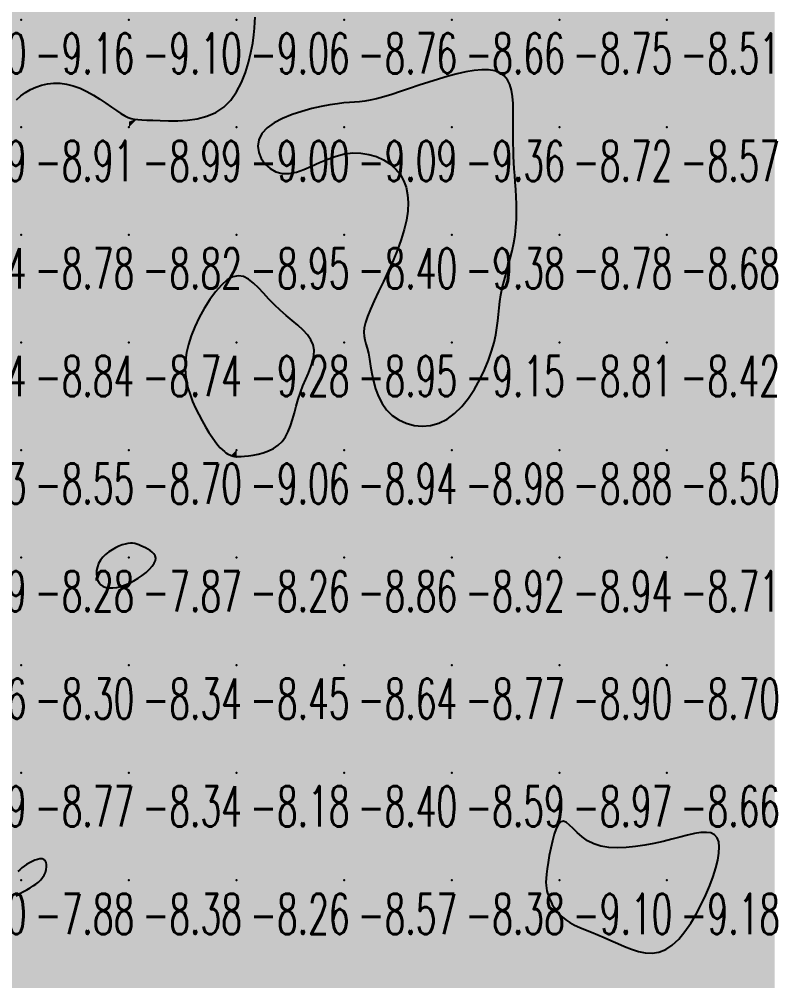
# Model space of a CAD drawing. Header units: millimetres. Extents: x 88261 to 90953, y 390274 to 392322.
# Drawn here: x 90070.1 to 90140.1, y 391077.4 to 391167.3 of the extents above; entities that cross this region are included whole.
import ezdxf
from ezdxf.enums import TextEntityAlignment as Align

# ---------------------------------------------------------------- set-up
doc = ezdxf.new("R2010")
doc.units = ezdxf.units.MM
doc.header["$LTSCALE"] = 25
for name, color, linetype in [('CN_03_00', 7, 'Continuous'), ('COTEAlt', 7, 'Continuous'), ('TN_COLORIAGE', 7, 'Continuous')]:
    doc.layers.add(name, color=color, linetype=linetype)
doc.styles.add('Simplex 1.0', font='Simplex.shx', dxfattribs={"width": 0.99, "height": 2.5})
doc.styles.get("Standard").update_dxf_attribs({"font": 'times.ttf'})

# ---------------------------------------------------------------- blocks, each defined once
blk = doc.blocks.new('COTE')
at = {"color": 0}
blk.add_point((0, 0), dxfattribs=at)
at = {"layer": 'COTEAlt'}
blk.add_attdef('ALT', text='', height=3.75, dxfattribs=at).set_placement((1.25, -1.25), align=Align.TOP_LEFT)

msp = doc.modelspace()

# ---------------------------------------------------------------- linework, layer by layer
at = {"layer": 'CN_03_00', "flags": 128}
for points, elevation in [([(90069.815, 391159.805), (90070.206, 391160.152), (90070.636, 391160.467), (90071.102, 391160.743), (90071.6, 391160.973), (90072.127, 391161.153), (90072.681, 391161.276), (90073.256, 391161.338), (90073.85, 391161.332), (90074.459, 391161.255), (90075.079, 391161.1), (90075.707, 391160.866), (90076.332, 391160.569), (90076.947, 391160.227), (90077.54, 391159.859), (90078.103, 391159.485), (90078.625, 391159.125), (90079.098, 391158.796), (90079.511, 391158.519), (90079.86, 391158.307), (90080.166, 391158.156), (90080.452, 391158.053), (90080.743, 391157.988), (90081.066, 391157.951), (90081.444, 391157.93), (90081.902, 391157.915), (90082.466, 391157.895), (90083.151, 391157.864), (90083.937, 391157.84), (90084.792, 391157.845), (90085.688, 391157.903), (90086.593, 391158.036), (90087.478, 391158.266), (90088.312, 391158.617), (90089.065, 391159.111), (90089.714, 391159.761), (90090.26, 391160.54), (90090.713, 391161.41), (90091.08, 391162.335), (90091.37, 391163.275), (90091.593, 391164.196), (90091.755, 391165.058), (90091.866, 391165.825), (90091.934, 391166.471), (90091.966, 391167.015), (90091.968, 391167.487)], -9), ([(90069.773, 391085.797), (90070.117, 391085.997), (90070.451, 391086.186), (90070.451, 391086.186), (90070.771, 391086.364), (90071.072, 391086.537), (90071.354, 391086.709), (90071.613, 391086.885), (90071.848, 391087.071), (90072.054, 391087.27), (90072.231, 391087.488), (90072.375, 391087.726), (90072.486, 391087.977), (90072.56, 391088.231), (90072.598, 391088.477), (90072.598, 391088.705), (90072.558, 391088.904), (90072.476, 391089.063), (90072.352, 391089.174), (90072.186, 391089.227), (90071.985, 391089.228), (90071.756, 391089.184), (90071.51, 391089.102), (90071.254, 391088.99), (90070.998, 391088.854), (90070.749, 391088.704), (90070.517, 391088.544), (90070.308, 391088.383), (90070.118, 391088.216), (90069.943, 391088.043)], -8)]:
    msp.add_lwpolyline(points, dxfattribs=dict(at, elevation=elevation))
for points, elevation in [([(90101.043, 391154.856), (90101.806, 391154.841), (90102.545, 391154.725), (90103.248, 391154.515), (90103.902, 391154.217), (90104.494, 391153.84), (90105.012, 391153.389), (90105.442, 391152.872), (90105.774, 391152.296), (90106.01, 391151.663), (90106.151, 391150.976), (90106.202, 391150.237), (90106.164, 391149.448), (90106.042, 391148.611), (90105.838, 391147.729), (90105.555, 391146.803), (90105.2, 391145.84), (90104.79, 391144.856), (90104.349, 391143.872), (90103.896, 391142.908), (90103.455, 391141.984), (90103.047, 391141.12), (90102.692, 391140.337), (90102.414, 391139.655), (90102.228, 391139.086), (90102.125, 391138.611), (90102.093, 391138.204), (90102.117, 391137.837), (90102.183, 391137.483), (90102.278, 391137.115), (90102.388, 391136.707), (90102.498, 391136.231), (90102.601, 391135.669), (90102.705, 391135.035), (90102.827, 391134.352), (90102.979, 391133.641), (90103.178, 391132.925), (90103.438, 391132.227), (90103.773, 391131.568), (90104.199, 391130.972), (90104.724, 391130.459), (90105.336, 391130.041), (90106.017, 391129.729), (90106.748, 391129.531), (90107.511, 391129.46), (90108.287, 391129.524), (90109.059, 391129.734), (90109.808, 391130.101), (90110.518, 391130.627), (90111.182, 391131.29), (90111.796, 391132.059), (90112.355, 391132.904), (90112.855, 391133.795), (90113.291, 391134.702), (90113.659, 391135.594), (90113.955, 391136.441), (90114.177, 391137.221), (90114.337, 391137.939), (90114.449, 391138.608), (90114.528, 391139.24), (90114.59, 391139.848), (90114.648, 391140.445), (90114.717, 391141.044), (90114.813, 391141.657), (90114.946, 391142.295), (90115.109, 391142.957), (90115.292, 391143.639), (90115.484, 391144.338), (90115.676, 391145.049), (90115.855, 391145.77), (90116.011, 391146.496), (90116.135, 391147.225), (90116.218, 391147.953), (90116.264, 391148.676), (90116.278, 391149.392), (90116.268, 391150.098), (90116.239, 391150.791), (90116.198, 391151.469), (90116.151, 391152.127), (90116.104, 391152.764), (90116.062, 391153.378), (90116.027, 391153.973), (90115.999, 391154.557), (90115.976, 391155.135), (90115.961, 391155.715), (90115.952, 391156.301), (90115.95, 391156.902), (90115.954, 391157.523), (90115.963, 391158.166), (90115.966, 391158.82), (90115.95, 391159.467), (90115.902, 391160.092), (90115.808, 391160.678), (90115.657, 391161.208), (90115.435, 391161.667), (90115.129, 391162.038), (90114.73, 391162.309), (90114.242, 391162.484), (90113.674, 391162.571), (90113.033, 391162.579), (90112.327, 391162.517), (90111.565, 391162.392), (90110.754, 391162.214), (90109.903, 391161.99), (90109.021, 391161.73), (90108.122, 391161.445), (90107.223, 391161.147), (90106.338, 391160.848), (90105.483, 391160.56), (90104.675, 391160.294), (90103.928, 391160.064), (90103.259, 391159.88), (90102.676, 391159.75), (90102.159, 391159.665), (90101.682, 391159.612), (90101.216, 391159.575), (90100.735, 391159.543), (90100.212, 391159.501), (90099.619, 391159.436), (90098.93, 391159.333), (90098.129, 391159.181), (90097.247, 391158.978), (90096.325, 391158.724), (90095.407, 391158.417), (90094.534, 391158.057), (90093.748, 391157.644), (90093.092, 391157.177), (90092.608, 391156.656), (90092.328, 391156.085), (90092.24, 391155.487), (90092.322, 391154.892), (90092.551, 391154.327), (90092.906, 391153.821), (90093.364, 391153.402), (90093.904, 391153.098), (90094.502, 391152.939), (90095.14, 391152.941), (90095.81, 391153.08), (90096.509, 391153.319), (90097.231, 391153.623), (90097.972, 391153.955), (90098.729, 391154.28), (90099.496, 391154.561), (90100.269, 391154.763), (90101.043, 391154.856)], -9), ([(90091.366, 391126.697), (90091.792, 391126.761), (90092.254, 391126.854), (90092.733, 391126.986), (90093.212, 391127.163), (90093.675, 391127.392), (90094.104, 391127.681), (90094.482, 391128.038), (90094.796, 391128.466), (90095.054, 391128.958), (90095.271, 391129.501), (90095.459, 391130.085), (90095.631, 391130.699), (90095.801, 391131.329), (90095.982, 391131.966), (90096.187, 391132.598), (90096.424, 391133.214), (90096.678, 391133.813), (90096.927, 391134.395), (90097.151, 391134.958), (90097.329, 391135.503), (90097.439, 391136.029), (90097.461, 391136.535), (90097.374, 391137.022), (90097.163, 391137.489), (90096.843, 391137.942), (90096.434, 391138.388), (90095.956, 391138.833), (90095.43, 391139.284), (90094.877, 391139.748), (90094.318, 391140.231), (90093.772, 391140.739), (90093.255, 391141.273), (90092.765, 391141.809), (90092.293, 391142.317), (90091.831, 391142.764), (90091.371, 391143.122), (90090.905, 391143.359), (90090.423, 391143.444), (90089.92, 391143.348), (90089.389, 391143.05), (90088.841, 391142.574), (90088.292, 391141.952), (90087.756, 391141.218), (90087.248, 391140.407), (90086.781, 391139.551), (90086.371, 391138.684), (90086.032, 391137.839), (90085.776, 391137.044), (90085.6, 391136.297), (90085.499, 391135.591), (90085.468, 391134.917), (90085.501, 391134.268), (90085.593, 391133.636), (90085.74, 391133.012), (90085.935, 391132.389), (90086.172, 391131.762), (90086.444, 391131.139), (90086.74, 391130.528), (90087.052, 391129.941), (90087.37, 391129.387), (90087.684, 391128.876), (90087.987, 391128.42), (90088.268, 391128.026), (90088.52, 391127.704), (90088.743, 391127.446), (90088.942, 391127.245), (90089.117, 391127.091), (90089.271, 391126.977), (90089.408, 391126.892), (90089.529, 391126.829), (90089.638, 391126.779), (90089.738, 391126.735), (90089.838, 391126.696), (90089.947, 391126.664), (90090.077, 391126.64), (90090.236, 391126.626), (90090.435, 391126.623), (90090.684, 391126.633), (90090.992, 391126.657), (90091.366, 391126.697)], -9), ([(90080.708, 391115.077), (90081.11, 391115.319), (90081.492, 391115.584), (90081.844, 391115.863), (90082.154, 391116.148), (90082.409, 391116.432), (90082.599, 391116.706), (90082.712, 391116.961), (90082.739, 391117.192), (90082.691, 391117.399), (90082.58, 391117.585), (90082.42, 391117.75), (90082.225, 391117.897), (90082.008, 391118.028), (90081.783, 391118.146), (90081.562, 391118.251), (90081.357, 391118.346), (90081.164, 391118.429), (90080.976, 391118.495), (90080.788, 391118.544), (90080.594, 391118.571), (90080.385, 391118.574), (90080.158, 391118.55), (90079.904, 391118.496), (90079.62, 391118.41), (90079.315, 391118.292), (90078.998, 391118.145), (90078.68, 391117.967), (90078.372, 391117.762), (90078.083, 391117.53), (90077.825, 391117.272), (90077.607, 391116.99), (90077.438, 391116.685), (90077.32, 391116.367), (90077.252, 391116.044), (90077.234, 391115.727), (90077.265, 391115.425), (90077.344, 391115.148), (90077.472, 391114.904), (90077.648, 391114.705), (90077.87, 391114.557), (90078.133, 391114.461), (90078.434, 391114.415), (90078.766, 391114.417), (90079.124, 391114.464), (90079.502, 391114.556), (90079.896, 391114.69), (90080.301, 391114.865), (90080.708, 391115.077)], -8), ([(90121.227, 391083.31), (90121.668, 391083.075), (90122.153, 391082.849), (90122.677, 391082.626), (90123.232, 391082.401), (90123.815, 391082.168), (90124.418, 391081.921), (90125.037, 391081.655), (90125.667, 391081.37), (90126.304, 391081.084), (90126.945, 391080.824), (90127.588, 391080.615), (90128.231, 391080.483), (90128.871, 391080.452), (90129.504, 391080.547), (90130.129, 391080.795), (90130.742, 391081.211), (90131.338, 391081.778), (90131.911, 391082.466), (90132.456, 391083.248), (90132.965, 391084.097), (90133.434, 391084.984), (90133.857, 391085.882), (90134.228, 391086.764), (90134.541, 391087.603), (90134.79, 391088.39), (90134.971, 391089.113), (90135.079, 391089.765), (90135.108, 391090.336), (90135.053, 391090.817), (90134.908, 391091.199), (90134.67, 391091.473), (90134.334, 391091.635), (90133.907, 391091.696), (90133.397, 391091.672), (90132.811, 391091.58), (90132.159, 391091.436), (90131.447, 391091.256), (90130.685, 391091.057), (90129.88, 391090.855), (90129.042, 391090.665), (90128.184, 391090.499), (90127.321, 391090.368), (90126.468, 391090.282), (90125.64, 391090.254), (90124.851, 391090.294), (90124.117, 391090.412), (90123.453, 391090.62), (90122.868, 391090.921), (90122.359, 391091.285), (90121.917, 391091.674), (90121.533, 391092.051), (90121.197, 391092.378), (90120.902, 391092.617), (90120.639, 391092.73), (90120.398, 391092.68), (90120.173, 391092.442), (90119.963, 391092.04), (90119.771, 391091.513), (90119.597, 391090.897), (90119.442, 391090.232), (90119.31, 391089.553), (90119.2, 391088.9), (90119.114, 391088.309), (90119.054, 391087.809), (90119.018, 391087.395), (90119.005, 391087.049), (90119.013, 391086.757), (90119.042, 391086.502), (90119.09, 391086.27), (90119.155, 391086.045), (90119.235, 391085.811), (90119.331, 391085.556), (90119.447, 391085.283), (90119.587, 391084.996), (90119.757, 391084.702), (90119.962, 391084.405), (90120.206, 391084.112), (90120.496, 391083.829), (90120.835, 391083.56), (90121.227, 391083.31)], -9)]:
    msp.add_lwpolyline(points, close=True, dxfattribs=dict(at, elevation=elevation))
at = {"layer": 'TN_COLORIAGE', "color": 181}
for points in [[(90070.249, 391177.239, -9), (90060.326, 391167.316, -9), (90070.249, 391167.239, -9), (90060.405, 391167.239, -9)], [(90070.249, 391177.239, -9.247), (90070.249, 391167.239, -9.247), (90080.249, 391177.239, -9.247)], [(90070.249, 391167.239, -9.247), (90080.249, 391167.239, -9.247), (90080.249, 391177.239, -9.247)], [(90080.249, 391177.239, -9.059), (90080.249, 391167.239, -9.059), (90090.249, 391177.239, -9.059)], [(90080.249, 391167.239, -9.059), (90090.249, 391167.239, -9.059), (90090.249, 391177.239, -9.059)], [(90090.249, 391167.239, -9), (90091.663, 391168.653, -9), (90090.249, 391177.239, -9), (90091.594, 391177.239, -9)], [(90091.663, 391168.653, -9.063), (90092.321, 391167.239, -9.063), (90090.249, 391167.239, -9.063)], [(90060.249, 391157.239, -9), (90060.249, 391167.152, -9), (90070.249, 391167.239, -9), (90060.405, 391167.239, -9)], [(90060.249, 391157.239, -9), (90067.826, 391157.239, -9), (90070.249, 391167.239, -9), (90070.249, 391160.895, -9)], [(90070.249, 391167.239, -9), (90070.249, 391160.895, -9), (90080.249, 391167.239, -9), (90074.995, 391161.985, -9)], [(90074.995, 391161.985, -9.101), (90080.249, 391157.766, -9.101), (90080.249, 391167.239, -9.101)], [(90080.249, 391167.239, -9), (90080.249, 391157.766, -9), (90090.249, 391167.239, -9), (90081.075, 391158.065, -9)], [(90081.075, 391158.065, -9.063), (90090.249, 391157.341, -9.063), (90090.249, 391167.239, -9.063)], [(90092.321, 391167.239, -9.063), (90090.249, 391157.341, -9.063), (90090.249, 391167.239, -9.063)], [(90110.249, 391162.383, -9.359), (90116.161, 391163.152, -9.359), (90110.249, 391157.239, -9.359)], [(90115.882, 391157.239, -9.359), (90116.161, 391163.152, -9.359), (90110.249, 391157.239, -9.359)], [(90110.249, 391157.239, -9), (90110.249, 391162.383, -9), (90100.249, 391157.239, -9), (90102.264, 391159.255, -9)], [(90100.249, 391159.876, -9.086), (90090.323, 391157.239, -9.086), (90100.249, 391157.239, -9.086)], [(90102.264, 391159.255, -9.086), (90100.249, 391159.876, -9.086), (90100.249, 391157.239, -9.086)], [(90094.11, 391151.1, -9.086), (90090.323, 391157.239, -9.086), (90100.249, 391157.239, -9.086)], [(90100.249, 391155.994, -9.086), (90094.11, 391151.1, -9.086), (90100.249, 391157.239, -9.086)], [(90110.249, 391157.239, -9), (90106.51, 391153.5, -9), (90100.249, 391157.239, -9), (90100.249, 391155.994, -9)], [(90110.249, 391147.239, -9), (90106.362, 391147.239, -9), (90110.249, 391157.239, -9), (90106.51, 391153.5, -9)], [(90110.249, 391147.239, -9), (90116.036, 391153.026, -9), (90110.249, 391157.239, -9), (90115.882, 391157.239, -9)], [(90116.036, 391153.026, -9.383), (90116.6, 391147.239, -9.383), (90110.249, 391147.239, -9.383)], [(90106.362, 391147.239, -9.383), (90101.372, 391138.363, -9.383), (90110.249, 391147.239, -9.383)], [(90110.249, 391147.239, -9), (90101.372, 391138.363, -9), (90110.249, 391137.239, -9), (90102.635, 391137.239, -9)], [(90110.249, 391147.239, -9), (90116.6, 391147.239, -9), (90110.249, 391137.239, -9), (90114.376, 391141.366, -9)], [(90085.118, 391137.239, -9.277), (90090.249, 391145.614, -9.277), (90090.249, 391137.239, -9.277)], [(90093.404, 391140.395, -9.277), (90090.249, 391145.614, -9.277), (90090.249, 391137.239, -9.277)], [(90114.376, 391141.366, -9.154), (90114.777, 391137.239, -9.154), (90110.249, 391137.239, -9.154)], [(90093.404, 391140.395, -9.277), (90098.763, 391137.239, -9.277), (90090.249, 391137.239, -9.277)], [(90085.474, 391132.464, -9.277), (90085.118, 391137.239, -9.277), (90090.249, 391137.239, -9.277)], [(90090.249, 391137.239, -9), (90085.474, 391132.464, -9), (90090.249, 391127.239, -9), (90088.597, 391127.239, -9)], [(90090.249, 391137.239, -9), (90098.763, 391137.239, -9), (90090.249, 391127.239, -9), (90095.786, 391132.777, -9)], [(90103.077, 391130.068, -9.154), (90102.635, 391137.239, -9.154), (90110.249, 391137.239, -9.154)], [(90103.077, 391130.068, -9.154), (90110.249, 391128.325, -9.154), (90110.249, 391137.239, -9.154)], [(90114.777, 391137.239, -9.154), (90110.249, 391128.325, -9.154), (90110.249, 391137.239, -9.154)], [(90095.214, 391127.239, -9.06), (90095.786, 391132.777, -9.06), (90090.249, 391127.239, -9.06)], [(90089.745, 391126.736, -9.06), (90088.597, 391127.239, -9.06), (90090.249, 391127.239, -9.06)], [(90089.745, 391126.736, -9.06), (90090.249, 391126.492, -9.06), (90090.249, 391127.239, -9.06)], [(90090.249, 391126.492, -9.06), (90095.214, 391127.239, -9.06), (90090.249, 391127.239, -9.06)], [(90118.838, 391087.239, -9.102), (90120.249, 391094.824, -9.102), (90120.249, 391087.239, -9.102)], [(90122.555, 391089.545, -9.102), (90120.249, 391094.824, -9.102), (90120.249, 391087.239, -9.102)], [(90130.249, 391090.716, -9.181), (90135.731, 391092.721, -9.181), (90130.249, 391087.239, -9.181)], [(90134.847, 391087.239, -9.181), (90135.731, 391092.721, -9.181), (90130.249, 391087.239, -9.181)], [(90130.249, 391087.239, -9), (90130.249, 391090.716, -9), (90120.249, 391087.239, -9), (90122.555, 391089.545, -9)], [(90119.081, 391086.072, -9.102), (90118.838, 391087.239, -9.102), (90120.249, 391087.239, -9.102)], [(90119.081, 391086.072, -9.102), (90120.249, 391083.342, -9.102), (90120.249, 391087.239, -9.102)], [(90130.249, 391087.239, -9), (90124.931, 391081.922, -9), (90120.249, 391087.239, -9), (90120.249, 391083.342, -9)], [(90124.931, 391081.922, -9.181), (90130.249, 391078.902, -9.181), (90130.249, 391087.239, -9.181)], [(90134.847, 391087.239, -9.181), (90130.249, 391078.902, -9.181), (90130.249, 391087.239, -9.181)]]:
    msp.add_solid(points, dxfattribs=at)
at = {"layer": 'TN_COLORIAGE', "color": 171}
for points in [[(90092.321, 391167.239, -8.62), (90091.663, 391168.653, -8.62), (90100.249, 391167.239, -8.62), (90100.249, 391177.239, -8.62)], [(90100.249, 391177.239, -8.69), (90100.249, 391167.239, -8.69), (90110.249, 391177.239, -8.69)], [(90100.249, 391167.239, -8.69), (90110.249, 391167.239, -8.69), (90110.249, 391177.239, -8.69)], [(90110.249, 391177.239, -8.946), (90110.249, 391167.239, -8.946), (90120.249, 391177.239, -8.946)], [(90110.249, 391167.239, -8.946), (90120.249, 391167.239, -8.946), (90120.249, 391177.239, -8.946)], [(90120.249, 391177.239, -8.647), (90120.249, 391167.239, -8.647), (90130.249, 391177.239, -8.647)], [(90120.249, 391167.239, -8.647), (90130.249, 391167.239, -8.647), (90130.249, 391177.239, -8.647)], [(90130.249, 391177.239, -8.399), (90130.249, 391167.239, -8.399), (90140.249, 391177.239, -8.399)], [(90130.249, 391167.239, -8.399), (90140.249, 391167.239, -8.399), (90140.249, 391177.239, -8.399)], [(90090.249, 391157.341, -8.761), (90092.321, 391167.239, -8.761), (90090.249, 391157.239, -8.761), (90100.249, 391167.239, -8.761)], [(90090.323, 391157.239, -8.761), (90100.249, 391159.876, -8.761), (90090.249, 391157.239, -8.761), (90100.249, 391167.239, -8.761)], [(90100.249, 391159.876, -8.661), (90102.264, 391159.255, -8.661), (90100.249, 391167.239, -8.661), (90110.249, 391167.239, -8.661)], [(90102.264, 391159.255, -8.661), (90110.249, 391162.383, -8.661), (90110.249, 391167.239, -8.661)], [(90116.161, 391163.152, -8.661), (90110.249, 391162.383, -8.661), (90120.249, 391167.239, -8.661), (90110.249, 391167.239, -8.661)], [(90116.161, 391163.152, -8.721), (90115.882, 391157.239, -8.721), (90120.249, 391167.239, -8.721), (90120.249, 391157.239, -8.721)], [(90120.249, 391167.239, -8.511), (90120.249, 391157.239, -8.511), (90130.249, 391167.239, -8.511)], [(90120.249, 391157.239, -8.511), (90130.249, 391157.239, -8.511), (90130.249, 391167.239, -8.511)], [(90130.249, 391167.239, -8.705), (90130.249, 391157.239, -8.705), (90140.249, 391167.239, -8.705)], [(90130.249, 391157.239, -8.705), (90140.249, 391157.239, -8.705), (90140.249, 391167.239, -8.705)], [(90074.995, 391161.985, -8.908), (90070.249, 391160.895, -8.908), (90070.249, 391157.239, -8.908)], [(90080.249, 391157.766, -8.908), (90074.995, 391161.985, -8.908), (90080.249, 391157.239, -8.908), (90070.249, 391157.239, -8.908)], [(90070.249, 391160.895, -8.908), (90067.826, 391157.239, -8.908), (90070.249, 391157.239, -8.908)], [(90068.523, 391155.514, -8.782), (90066.932, 391147.239, -8.782), (90070.249, 391157.239, -8.782), (90070.249, 391147.239, -8.782)], [(90067.826, 391157.239, -8.908), (90068.523, 391155.514, -8.908), (90070.249, 391157.239, -8.908)], [(90070.249, 391157.239, -8.994), (90070.249, 391147.239, -8.994), (90080.249, 391157.239, -8.994)], [(90070.249, 391147.239, -8.994), (90080.249, 391147.239, -8.994), (90080.249, 391157.239, -8.994)], [(90081.075, 391158.065, -8.994), (90080.249, 391157.766, -8.994), (90080.249, 391157.239, -8.994)], [(90090.249, 391157.341, -8.994), (90081.075, 391158.065, -8.994), (90090.249, 391157.239, -8.994), (90080.249, 391157.239, -8.994)], [(90080.249, 391157.239, -8.999), (90080.249, 391147.239, -8.999), (90090.249, 391157.239, -8.999)], [(90080.249, 391147.239, -8.999), (90090.249, 391147.239, -8.999), (90090.249, 391157.239, -8.999)], [(90090.323, 391157.239, -8.946), (90094.11, 391151.1, -8.946), (90090.249, 391157.239, -8.946), (90090.249, 391147.239, -8.946)], [(90115.882, 391157.239, -8.721), (90116.036, 391153.026, -8.721), (90120.249, 391157.239, -8.721)], [(90116.6, 391147.239, -8.721), (90116.036, 391153.026, -8.721), (90120.249, 391147.239, -8.721), (90120.249, 391157.239, -8.721)], [(90120.249, 391157.239, -8.575), (90120.249, 391147.239, -8.575), (90130.249, 391157.239, -8.575)], [(90120.249, 391147.239, -8.575), (90130.249, 391147.239, -8.575), (90130.249, 391157.239, -8.575)], [(90130.249, 391157.239, -8.774), (90130.249, 391147.239, -8.774), (90140.249, 391157.239, -8.774)], [(90130.249, 391147.239, -8.774), (90140.249, 391147.239, -8.774), (90140.249, 391157.239, -8.774)], [(90094.11, 391151.1, -8.398), (90100.249, 391155.994, -8.398), (90090.249, 391147.239, -8.398), (90100.249, 391147.239, -8.398)], [(90100.249, 391155.994, -8.398), (90106.51, 391153.5, -8.398), (90100.249, 391147.239, -8.398)], [(90106.51, 391153.5, -8.398), (90106.362, 391147.239, -8.398), (90100.249, 391147.239, -8.398)], [(90066.932, 391147.239, -8.782), (90067.378, 391144.368, -8.782), (90070.249, 391147.239, -8.782)], [(90067.955, 391137.239, -8.782), (90067.378, 391144.368, -8.782), (90070.249, 391137.239, -8.782), (90070.249, 391147.239, -8.782)], [(90070.249, 391147.239, -8.817), (90070.249, 391137.239, -8.817), (90080.249, 391147.239, -8.817)], [(90070.249, 391137.239, -8.817), (90080.249, 391137.239, -8.817), (90080.249, 391147.239, -8.817)], [(90080.249, 391147.239, -8.946), (90080.249, 391137.239, -8.946), (90090.249, 391147.239, -8.946)], [(90090.249, 391145.614, -8.737), (90085.118, 391137.239, -8.737), (90090.249, 391147.239, -8.737), (90080.249, 391137.239, -8.737)], [(90090.249, 391145.614, -8.398), (90093.404, 391140.395, -8.398), (90090.249, 391147.239, -8.398), (90100.249, 391147.239, -8.398)], [(90098.763, 391137.239, -8.398), (90093.404, 391140.395, -8.398), (90100.249, 391137.239, -8.398), (90100.249, 391147.239, -8.398)], [(90101.372, 391138.363, -8.398), (90106.362, 391147.239, -8.398), (90100.249, 391137.239, -8.398), (90100.249, 391147.239, -8.398)], [(90114.376, 391141.366, -8.78), (90116.6, 391147.239, -8.78), (90120.249, 391147.239, -8.78)], [(90114.777, 391137.239, -8.78), (90114.376, 391141.366, -8.78), (90120.249, 391137.239, -8.78), (90120.249, 391147.239, -8.78)], [(90120.249, 391147.239, -8.683), (90120.249, 391137.239, -8.683), (90130.249, 391147.239, -8.683)], [(90120.249, 391137.239, -8.683), (90130.249, 391137.239, -8.683), (90130.249, 391147.239, -8.683)], [(90130.249, 391147.239, -8.732), (90130.249, 391137.239, -8.732), (90140.249, 391147.239, -8.732)], [(90130.249, 391137.239, -8.732), (90140.249, 391137.239, -8.732), (90140.249, 391147.239, -8.732)], [(90102.635, 391137.239, -8.952), (90101.372, 391138.363, -8.952), (90100.249, 391137.239, -8.952)], [(90064.788, 391131.779, -8.553), (90062.554, 391127.239, -8.553), (90070.249, 391137.239, -8.553), (90070.249, 391127.239, -8.553)], [(90064.788, 391131.779, -8.839), (90067.955, 391137.239, -8.839), (90070.249, 391137.239, -8.839)], [(90070.249, 391137.239, -8.737), (90070.249, 391127.239, -8.737), (90080.249, 391137.239, -8.737)], [(90070.249, 391127.239, -8.737), (90080.249, 391127.239, -8.737), (90080.249, 391137.239, -8.737)], [(90085.118, 391137.239, -8.696), (90085.474, 391132.464, -8.696), (90080.249, 391137.239, -8.696), (90080.249, 391127.239, -8.696)], [(90095.786, 391132.777, -8.939), (90095.214, 391127.239, -8.939), (90100.249, 391137.239, -8.939), (90100.249, 391127.239, -8.939)], [(90095.786, 391132.777, -8.952), (90098.763, 391137.239, -8.952), (90100.249, 391137.239, -8.952)], [(90102.635, 391137.239, -8.939), (90103.077, 391130.068, -8.939), (90100.249, 391137.239, -8.939), (90100.249, 391127.239, -8.939)], [(90110.249, 391128.325, -8.813), (90114.777, 391137.239, -8.813), (90110.249, 391127.239, -8.813), (90120.249, 391137.239, -8.813)], [(90110.249, 391127.239, -8.813), (90120.249, 391127.239, -8.813), (90120.249, 391137.239, -8.813)], [(90120.249, 391137.239, -8.422), (90120.249, 391127.239, -8.422), (90130.249, 391137.239, -8.422)], [(90120.249, 391127.239, -8.422), (90130.249, 391127.239, -8.422), (90130.249, 391137.239, -8.422)], [(90130.249, 391137.239, -8.501), (90130.249, 391127.239, -8.501), (90140.249, 391137.239, -8.501)], [(90130.249, 391127.239, -8.501), (90140.249, 391127.239, -8.501), (90140.249, 391137.239, -8.501)], [(90088.597, 391127.239, -8.696), (90085.474, 391132.464, -8.696), (90080.249, 391127.239, -8.696)], [(90110.249, 391128.325, -8.939), (90103.077, 391130.068, -8.939), (90110.249, 391127.239, -8.939), (90100.249, 391127.239, -8.939)], [(90060.249, 391121.648, -8.553), (90062.554, 391127.239, -8.553), (90060.249, 391117.239, -8.553), (90070.249, 391127.239, -8.553)], [(90060.249, 391117.239, -8.553), (90070.249, 391117.239, -8.553), (90070.249, 391127.239, -8.553)], [(90070.249, 391127.239, -8.696), (90070.249, 391117.239, -8.696), (90080.249, 391127.239, -8.696)], [(90080.249, 391127.239, -8), (90080.249, 391118.845, -8), (90070.249, 391117.239, -8), (90077.062, 391117.239, -8)], [(90088.597, 391127.239, -8), (90089.745, 391126.736, -8), (90080.249, 391127.239, -8), (90081.365, 391118.356, -8)], [(90081.365, 391118.356, -8.696), (90080.249, 391118.845, -8.696), (90080.249, 391127.239, -8.696)], [(90090.249, 391126.492, -8), (90089.745, 391126.736, -8), (90090.249, 391117.239, -8), (90081.365, 391118.356, -8)], [(90095.214, 391127.239, -8.257), (90090.249, 391126.492, -8.257), (90100.249, 391127.239, -8.257), (90090.249, 391117.239, -8.257)], [(90090.249, 391117.239, -8.939), (90100.249, 391117.239, -8.939), (90100.249, 391127.239, -8.939)], [(90100.249, 391127.239, -8.981), (90100.249, 391117.239, -8.981), (90110.249, 391127.239, -8.981)], [(90100.249, 391117.239, -8.981), (90110.249, 391117.239, -8.981), (90110.249, 391127.239, -8.981)], [(90110.249, 391127.239, -8.883), (90110.249, 391117.239, -8.883), (90120.249, 391127.239, -8.883)], [(90110.249, 391117.239, -8.883), (90120.249, 391117.239, -8.883), (90120.249, 391127.239, -8.883)], [(90120.249, 391127.239, -8.504), (90120.249, 391117.239, -8.504), (90130.249, 391127.239, -8.504)], [(90120.249, 391117.239, -8.504), (90130.249, 391117.239, -8.504), (90130.249, 391127.239, -8.504)], [(90130.249, 391127.239, -8.545), (90130.249, 391117.239, -8.545), (90140.249, 391127.239, -8.545)], [(90130.249, 391117.239, -8.545), (90140.249, 391117.239, -8.545), (90140.249, 391127.239, -8.545)], [(90081.365, 391118.356, -8.257), (90083.664, 391117.239, -8.257), (90090.249, 391117.239, -8.257)], [(90060.249, 391117.239, -8.285), (90060.249, 391107.239, -8.285), (90070.249, 391117.239, -8.285)], [(90060.249, 391107.239, -8.285), (90070.249, 391107.239, -8.285), (90070.249, 391117.239, -8.285)], [(90070.249, 391107.239, -8), (90077.144, 391114.134, -8), (90070.249, 391117.239, -8), (90077.062, 391117.239, -8)], [(90080.249, 391107.239, -8), (90080.249, 391114.454, -8), (90090.249, 391117.239, -8), (90083.664, 391117.239, -8)], [(90080.249, 391107.239, -8.257), (90090.249, 391107.239, -8.257), (90090.249, 391117.239, -8.257)], [(90090.249, 391117.239, -8.859), (90090.249, 391107.239, -8.859), (90100.249, 391117.239, -8.859)], [(90090.249, 391107.239, -8.859), (90100.249, 391107.239, -8.859), (90100.249, 391117.239, -8.859)], [(90100.249, 391117.239, -8.915), (90100.249, 391107.239, -8.915), (90110.249, 391117.239, -8.915)], [(90100.249, 391107.239, -8.915), (90110.249, 391107.239, -8.915), (90110.249, 391117.239, -8.915)], [(90110.249, 391117.239, -8.94), (90110.249, 391107.239, -8.94), (90120.249, 391117.239, -8.94)], [(90110.249, 391107.239, -8.94), (90120.249, 391107.239, -8.94), (90120.249, 391117.239, -8.94)], [(90120.249, 391117.239, -8.712), (90120.249, 391107.239, -8.712), (90130.249, 391117.239, -8.712)], [(90120.249, 391107.239, -8.712), (90130.249, 391107.239, -8.712), (90130.249, 391117.239, -8.712)], [(90130.249, 391117.239, -8.798), (90130.249, 391107.239, -8.798), (90140.249, 391117.239, -8.798)], [(90130.249, 391107.239, -8.798), (90140.249, 391107.239, -8.798), (90140.249, 391117.239, -8.798)], [(90080.249, 391107.239, -8), (90080.249, 391114.454, -8), (90070.249, 391107.239, -8), (90077.144, 391114.134, -8)], [(90060.249, 391107.239, -8.296), (90060.249, 391097.239, -8.296), (90070.249, 391107.239, -8.296)], [(90060.249, 391097.239, -8.296), (90070.249, 391097.239, -8.296), (90070.249, 391107.239, -8.296)], [(90070.249, 391107.239, -8.345), (90070.249, 391097.239, -8.345), (90080.249, 391107.239, -8.345)], [(90070.249, 391097.239, -8.345), (90080.249, 391097.239, -8.345), (90080.249, 391107.239, -8.345)], [(90080.249, 391107.239, -8.449), (90080.249, 391097.239, -8.449), (90090.249, 391107.239, -8.449)], [(90080.249, 391097.239, -8.449), (90090.249, 391097.239, -8.449), (90090.249, 391107.239, -8.449)], [(90090.249, 391107.239, -8.638), (90090.249, 391097.239, -8.638), (90100.249, 391107.239, -8.638)], [(90090.249, 391097.239, -8.638), (90100.249, 391097.239, -8.638), (90100.249, 391107.239, -8.638)], [(90100.249, 391107.239, -8.766), (90100.249, 391097.239, -8.766), (90110.249, 391107.239, -8.766)], [(90100.249, 391097.239, -8.766), (90110.249, 391097.239, -8.766), (90110.249, 391107.239, -8.766)], [(90110.249, 391107.239, -8.902), (90110.249, 391097.239, -8.902), (90120.249, 391107.239, -8.902)], [(90110.249, 391097.239, -8.902), (90120.249, 391097.239, -8.902), (90120.249, 391107.239, -8.902)], [(90120.249, 391107.239, -8.696), (90120.249, 391097.239, -8.696), (90130.249, 391107.239, -8.696)], [(90120.249, 391097.239, -8.696), (90130.249, 391097.239, -8.696), (90130.249, 391107.239, -8.696)], [(90130.249, 391107.239, -8.803), (90130.249, 391097.239, -8.803), (90140.249, 391107.239, -8.803)], [(90130.249, 391097.239, -8.803), (90140.249, 391097.239, -8.803), (90140.249, 391107.239, -8.803)], [(90063.208, 391090.199, -8.493), (90060.249, 391088.829, -8.493), (90070.249, 391097.239, -8.493), (90060.249, 391097.239, -8.493)], [(90063.208, 391090.199, -8), (90061.039, 391087.239, -8), (90070.249, 391097.239, -8), (90069.286, 391087.239, -8)], [(90069.286, 391087.239, -8.772), (90070.249, 391088.554, -8.772), (90070.249, 391097.239, -8.772)], [(90070.249, 391097.239, -8), (90070.249, 391088.554, -8), (90080.249, 391097.239, -8), (90072.822, 391089.812, -8)], [(90080.249, 391087.239, -8), (90072.579, 391087.239, -8), (90080.249, 391097.239, -8), (90072.822, 391089.812, -8)], [(90080.249, 391097.239, -8.179), (90080.249, 391087.239, -8.179), (90090.249, 391097.239, -8.179)], [(90080.249, 391087.239, -8.179), (90090.249, 391087.239, -8.179), (90090.249, 391097.239, -8.179)], [(90090.249, 391097.239, -8.4), (90090.249, 391087.239, -8.4), (90100.249, 391097.239, -8.4)], [(90090.249, 391087.239, -8.4), (90100.249, 391087.239, -8.4), (90100.249, 391097.239, -8.4)], [(90100.249, 391097.239, -8.587), (90100.249, 391087.239, -8.587), (90110.249, 391097.239, -8.587)], [(90100.249, 391087.239, -8.587), (90110.249, 391087.239, -8.587), (90110.249, 391097.239, -8.587)], [(90110.249, 391097.239, -8.968), (90110.249, 391087.239, -8.968), (90120.249, 391097.239, -8.968)], [(90120.249, 391094.824, -8.381), (90118.838, 391087.239, -8.381), (90120.249, 391097.239, -8.381), (90110.249, 391087.239, -8.381)], [(90120.249, 391094.824, -8.661), (90122.555, 391089.545, -8.661), (90120.249, 391097.239, -8.661), (90130.249, 391097.239, -8.661)], [(90122.555, 391089.545, -8.661), (90130.249, 391090.716, -8.661), (90130.249, 391097.239, -8.661)], [(90135.731, 391092.721, -8.661), (90130.249, 391090.716, -8.661), (90140.249, 391097.239, -8.661), (90130.249, 391097.239, -8.661)], [(90135.731, 391092.721, -8.788), (90134.847, 391087.239, -8.788), (90140.249, 391097.239, -8.788), (90140.249, 391087.239, -8.788)], [(90070.249, 391077.239, -8), (90070.249, 391086.156, -8), (90080.249, 391087.239, -8), (90072.579, 391087.239, -8)], [(90070.249, 391077.239, -8.384), (90080.249, 391077.239, -8.384), (90080.249, 391087.239, -8.384)], [(90080.249, 391087.239, -8.258), (90080.249, 391077.239, -8.258), (90090.249, 391087.239, -8.258)], [(90080.249, 391077.239, -8.258), (90090.249, 391077.239, -8.258), (90090.249, 391087.239, -8.258)], [(90090.249, 391087.239, -8.567), (90090.249, 391077.239, -8.567), (90100.249, 391087.239, -8.567)], [(90090.249, 391077.239, -8.567), (90100.249, 391077.239, -8.567), (90100.249, 391087.239, -8.567)], [(90100.249, 391087.239, -8.381), (90100.249, 391077.239, -8.381), (90110.249, 391087.239, -8.381)], [(90100.249, 391077.239, -8.381), (90110.249, 391077.239, -8.381), (90110.249, 391087.239, -8.381)], [(90118.838, 391087.239, -8.231), (90119.081, 391086.072, -8.231), (90110.249, 391087.239, -8.231), (90110.249, 391077.239, -8.231)], [(90130.249, 391078.902, -8.788), (90134.847, 391087.239, -8.788), (90130.249, 391077.239, -8.788), (90140.249, 391087.239, -8.788)], [(90130.249, 391077.239, -8.788), (90140.249, 391077.239, -8.788), (90140.249, 391087.239, -8.788)], [(90070.249, 391077.239, -8), (90070.249, 391086.156, -8), (90060.249, 391077.239, -8), (90067.131, 391084.121, -8)], [(90120.249, 391083.342, -8.231), (90119.081, 391086.072, -8.231), (90120.249, 391077.239, -8.231), (90110.249, 391077.239, -8.231)], [(90120.249, 391083.342, -8.841), (90124.931, 391081.922, -8.841), (90120.249, 391077.239, -8.841)], [(90130.249, 391078.902, -8.841), (90124.931, 391081.922, -8.841), (90130.249, 391077.239, -8.841), (90120.249, 391077.239, -8.841)]]:
    msp.add_solid(points, dxfattribs=at)
at = {"layer": 'TN_COLORIAGE', "color": 161}
for points in [[(90077.062, 391117.239, -7.867), (90080.249, 391118.845, -7.867), (90080.249, 391117.239, -7.867)], [(90080.249, 391118.845, -7.867), (90081.365, 391118.356, -7.867), (90080.249, 391117.239, -7.867)], [(90083.664, 391117.239, -7.867), (90081.365, 391118.356, -7.867), (90080.249, 391117.239, -7.867)], [(90077.062, 391117.239, -7.867), (90077.144, 391114.134, -7.867), (90080.249, 391117.239, -7.867)], [(90077.144, 391114.134, -7.867), (90080.249, 391114.454, -7.867), (90080.249, 391117.239, -7.867)], [(90083.664, 391117.239, -7.867), (90080.249, 391114.454, -7.867), (90080.249, 391117.239, -7.867)], [(90072.822, 391089.812, -7.883), (90070.249, 391088.554, -7.883), (90070.249, 391087.239, -7.883)], [(90072.822, 391089.812, -7.883), (90072.579, 391087.239, -7.883), (90070.249, 391087.239, -7.883)], [(90070.249, 391088.554, -7.883), (90069.286, 391087.239, -7.883), (90070.249, 391087.239, -7.883)], [(90067.131, 391084.121, -7.883), (90069.286, 391087.239, -7.883), (90070.249, 391087.239, -7.883)], [(90067.131, 391084.121, -7.883), (90070.249, 391086.156, -7.883), (90070.249, 391087.239, -7.883)], [(90072.579, 391087.239, -7.883), (90070.249, 391086.156, -7.883), (90070.249, 391087.239, -7.883)]]:
    msp.add_solid(points, dxfattribs=at)

# ---------------------------------------------------------------- block references
at = {"layer": 'COTEAlt'}
ref = msp.add_blockref('COTE', (90060.249, 391167.239), dxfattribs=at)
ref.add_attrib('ALT', '-9.00', dxfattribs={"height": 3.75, "style": 'Simplex 1.0', "width": 0.6}).set_placement((90061.499, 391165.989), align=Align.TOP_LEFT)
ref = msp.add_blockref('COTE', (90070.249, 391167.239), dxfattribs=at)
ref.add_attrib('ALT', '-9.16', dxfattribs={"height": 3.75, "style": 'Simplex 1.0', "width": 0.6}).set_placement((90071.499, 391165.989), align=Align.TOP_LEFT)
ref = msp.add_blockref('COTE', (90080.249, 391167.239), dxfattribs=at)
ref.add_attrib('ALT', '-9.10', dxfattribs={"height": 3.75, "style": 'Simplex 1.0', "width": 0.6}).set_placement((90081.499, 391165.989), align=Align.TOP_LEFT)
ref = msp.add_blockref('COTE', (90090.249, 391167.239), dxfattribs=at)
ref.add_attrib('ALT', '-9.06', dxfattribs={"height": 3.75, "style": 'Simplex 1.0', "width": 0.6}).set_placement((90091.499, 391165.989), align=Align.TOP_LEFT)
ref = msp.add_blockref('COTE', (90100.249, 391167.239), dxfattribs=at)
ref.add_attrib('ALT', '-8.76', dxfattribs={"height": 3.75, "style": 'Simplex 1.0', "width": 0.6}).set_placement((90101.499, 391165.989), align=Align.TOP_LEFT)
ref = msp.add_blockref('COTE', (90110.249, 391167.239), dxfattribs=at)
ref.add_attrib('ALT', '-8.66', dxfattribs={"height": 3.75, "style": 'Simplex 1.0', "width": 0.6}).set_placement((90111.499, 391165.989), align=Align.TOP_LEFT)
ref = msp.add_blockref('COTE', (90120.249, 391167.239), dxfattribs=at)
ref.add_attrib('ALT', '-8.75', dxfattribs={"height": 3.75, "style": 'Simplex 1.0', "width": 0.6}).set_placement((90121.499, 391165.989), align=Align.TOP_LEFT)
ref = msp.add_blockref('COTE', (90130.249, 391167.239), dxfattribs=at)
ref.add_attrib('ALT', '-8.51', dxfattribs={"height": 3.75, "style": 'Simplex 1.0', "width": 0.6}).set_placement((90131.499, 391165.989), align=Align.TOP_LEFT)
ref = msp.add_blockref('COTE', (90060.249, 391157.239), dxfattribs=at)
ref.add_attrib('ALT', '-9.29', dxfattribs={"height": 3.75, "style": 'Simplex 1.0', "width": 0.6}).set_placement((90061.499, 391155.989), align=Align.TOP_LEFT)
ref = msp.add_blockref('COTE', (90070.249, 391157.239), dxfattribs=at)
ref.add_attrib('ALT', '-8.91', dxfattribs={"height": 3.75, "style": 'Simplex 1.0', "width": 0.6}).set_placement((90071.499, 391155.989), align=Align.TOP_LEFT)
ref = msp.add_blockref('COTE', (90080.249, 391157.239), dxfattribs=at)
ref.add_attrib('ALT', '-8.99', dxfattribs={"height": 3.75, "style": 'Simplex 1.0', "width": 0.6}).set_placement((90081.499, 391155.989), align=Align.TOP_LEFT)
ref = msp.add_blockref('COTE', (90090.249, 391157.239), dxfattribs=at)
ref.add_attrib('ALT', '-9.00', dxfattribs={"height": 3.75, "style": 'Simplex 1.0', "width": 0.6}).set_placement((90091.499, 391155.989), align=Align.TOP_LEFT)
ref = msp.add_blockref('COTE', (90100.249, 391157.239), dxfattribs=at)
ref.add_attrib('ALT', '-9.09', dxfattribs={"height": 3.75, "style": 'Simplex 1.0', "width": 0.6}).set_placement((90101.499, 391155.989), align=Align.TOP_LEFT)
ref = msp.add_blockref('COTE', (90110.249, 391157.239), dxfattribs=at)
ref.add_attrib('ALT', '-9.36', dxfattribs={"height": 3.75, "style": 'Simplex 1.0', "width": 0.6}).set_placement((90111.499, 391155.989), align=Align.TOP_LEFT)
ref = msp.add_blockref('COTE', (90120.249, 391157.239), dxfattribs=at)
ref.add_attrib('ALT', '-8.72', dxfattribs={"height": 3.75, "style": 'Simplex 1.0', "width": 0.6}).set_placement((90121.499, 391155.989), align=Align.TOP_LEFT)
ref = msp.add_blockref('COTE', (90130.249, 391157.239), dxfattribs=at)
ref.add_attrib('ALT', '-8.57', dxfattribs={"height": 3.75, "style": 'Simplex 1.0', "width": 0.6}).set_placement((90131.499, 391155.989), align=Align.TOP_LEFT)
ref = msp.add_blockref('COTE', (90060.249, 391147.239), dxfattribs=at)
ref.add_attrib('ALT', '-9.44', dxfattribs={"height": 3.75, "style": 'Simplex 1.0', "width": 0.6}).set_placement((90061.499, 391145.989), align=Align.TOP_LEFT)
ref = msp.add_blockref('COTE', (90070.249, 391147.239), dxfattribs=at)
ref.add_attrib('ALT', '-8.78', dxfattribs={"height": 3.75, "style": 'Simplex 1.0', "width": 0.6}).set_placement((90071.499, 391145.989), align=Align.TOP_LEFT)
ref = msp.add_blockref('COTE', (90080.249, 391147.239), dxfattribs=at)
ref.add_attrib('ALT', '-8.82', dxfattribs={"height": 3.75, "style": 'Simplex 1.0', "width": 0.6}).set_placement((90081.499, 391145.989), align=Align.TOP_LEFT)
ref = msp.add_blockref('COTE', (90090.249, 391147.239), dxfattribs=at)
ref.add_attrib('ALT', '-8.95', dxfattribs={"height": 3.75, "style": 'Simplex 1.0', "width": 0.6}).set_placement((90091.499, 391145.989), align=Align.TOP_LEFT)
ref = msp.add_blockref('COTE', (90100.249, 391147.239), dxfattribs=at)
ref.add_attrib('ALT', '-8.40', dxfattribs={"height": 3.75, "style": 'Simplex 1.0', "width": 0.6}).set_placement((90101.499, 391145.989), align=Align.TOP_LEFT)
ref = msp.add_blockref('COTE', (90110.249, 391147.239), dxfattribs=at)
ref.add_attrib('ALT', '-9.38', dxfattribs={"height": 3.75, "style": 'Simplex 1.0', "width": 0.6}).set_placement((90111.499, 391145.989), align=Align.TOP_LEFT)
ref = msp.add_blockref('COTE', (90120.249, 391147.239), dxfattribs=at)
ref.add_attrib('ALT', '-8.78', dxfattribs={"height": 3.75, "style": 'Simplex 1.0', "width": 0.6}).set_placement((90121.499, 391145.989), align=Align.TOP_LEFT)
ref = msp.add_blockref('COTE', (90130.249, 391147.239), dxfattribs=at)
ref.add_attrib('ALT', '-8.68', dxfattribs={"height": 3.75, "style": 'Simplex 1.0', "width": 0.6}).set_placement((90131.499, 391145.989), align=Align.TOP_LEFT)
ref = msp.add_blockref('COTE', (90060.249, 391137.239), dxfattribs=at)
ref.add_attrib('ALT', '-9.54', dxfattribs={"height": 3.75, "style": 'Simplex 1.0', "width": 0.6}).set_placement((90061.499, 391135.989), align=Align.TOP_LEFT)
ref = msp.add_blockref('COTE', (90070.249, 391137.239), dxfattribs=at)
ref.add_attrib('ALT', '-8.84', dxfattribs={"height": 3.75, "style": 'Simplex 1.0', "width": 0.6}).set_placement((90071.499, 391135.989), align=Align.TOP_LEFT)
ref = msp.add_blockref('COTE', (90080.249, 391137.239), dxfattribs=at)
ref.add_attrib('ALT', '-8.74', dxfattribs={"height": 3.75, "style": 'Simplex 1.0', "width": 0.6}).set_placement((90081.499, 391135.989), align=Align.TOP_LEFT)
ref = msp.add_blockref('COTE', (90090.249, 391137.239), dxfattribs=at)
ref.add_attrib('ALT', '-9.28', dxfattribs={"height": 3.75, "style": 'Simplex 1.0', "width": 0.6}).set_placement((90091.499, 391135.989), align=Align.TOP_LEFT)
ref = msp.add_blockref('COTE', (90100.249, 391137.239), dxfattribs=at)
ref.add_attrib('ALT', '-8.95', dxfattribs={"height": 3.75, "style": 'Simplex 1.0', "width": 0.6}).set_placement((90101.499, 391135.989), align=Align.TOP_LEFT)
ref = msp.add_blockref('COTE', (90110.249, 391137.239), dxfattribs=at)
ref.add_attrib('ALT', '-9.15', dxfattribs={"height": 3.75, "style": 'Simplex 1.0', "width": 0.6}).set_placement((90111.499, 391135.989), align=Align.TOP_LEFT)
ref = msp.add_blockref('COTE', (90120.249, 391137.239), dxfattribs=at)
ref.add_attrib('ALT', '-8.81', dxfattribs={"height": 3.75, "style": 'Simplex 1.0', "width": 0.6}).set_placement((90121.499, 391135.989), align=Align.TOP_LEFT)
ref = msp.add_blockref('COTE', (90130.249, 391137.239), dxfattribs=at)
ref.add_attrib('ALT', '-8.42', dxfattribs={"height": 3.75, "style": 'Simplex 1.0', "width": 0.6}).set_placement((90131.499, 391135.989), align=Align.TOP_LEFT)
ref = msp.add_blockref('COTE', (90060.249, 391127.239), dxfattribs=at)
ref.add_attrib('ALT', '-9.13', dxfattribs={"height": 3.75, "style": 'Simplex 1.0', "width": 0.6}).set_placement((90061.499, 391125.989), align=Align.TOP_LEFT)
ref = msp.add_blockref('COTE', (90070.249, 391127.239), dxfattribs=at)
ref.add_attrib('ALT', '-8.55', dxfattribs={"height": 3.75, "style": 'Simplex 1.0', "width": 0.6}).set_placement((90071.499, 391125.989), align=Align.TOP_LEFT)
ref = msp.add_blockref('COTE', (90080.249, 391127.239), dxfattribs=at)
ref.add_attrib('ALT', '-8.70', dxfattribs={"height": 3.75, "style": 'Simplex 1.0', "width": 0.6}).set_placement((90081.499, 391125.989), align=Align.TOP_LEFT)
ref = msp.add_blockref('COTE', (90090.249, 391127.239), dxfattribs=at)
ref.add_attrib('ALT', '-9.06', dxfattribs={"height": 3.75, "style": 'Simplex 1.0', "width": 0.6}).set_placement((90091.499, 391125.989), align=Align.TOP_LEFT)
ref = msp.add_blockref('COTE', (90100.249, 391127.239), dxfattribs=at)
ref.add_attrib('ALT', '-8.94', dxfattribs={"height": 3.75, "style": 'Simplex 1.0', "width": 0.6}).set_placement((90101.499, 391125.989), align=Align.TOP_LEFT)
ref = msp.add_blockref('COTE', (90110.249, 391127.239), dxfattribs=at)
ref.add_attrib('ALT', '-8.98', dxfattribs={"height": 3.75, "style": 'Simplex 1.0', "width": 0.6}).set_placement((90111.499, 391125.989), align=Align.TOP_LEFT)
ref = msp.add_blockref('COTE', (90120.249, 391127.239), dxfattribs=at)
ref.add_attrib('ALT', '-8.88', dxfattribs={"height": 3.75, "style": 'Simplex 1.0', "width": 0.6}).set_placement((90121.499, 391125.989), align=Align.TOP_LEFT)
ref = msp.add_blockref('COTE', (90130.249, 391127.239), dxfattribs=at)
ref.add_attrib('ALT', '-8.50', dxfattribs={"height": 3.75, "style": 'Simplex 1.0', "width": 0.6}).set_placement((90131.499, 391125.989), align=Align.TOP_LEFT)
ref = msp.add_blockref('COTE', (90060.249, 391117.239), dxfattribs=at)
ref.add_attrib('ALT', '-8.89', dxfattribs={"height": 3.75, "style": 'Simplex 1.0', "width": 0.6}).set_placement((90061.499, 391115.989), align=Align.TOP_LEFT)
ref = msp.add_blockref('COTE', (90070.249, 391117.239), dxfattribs=at)
ref.add_attrib('ALT', '-8.28', dxfattribs={"height": 3.75, "style": 'Simplex 1.0', "width": 0.6}).set_placement((90071.499, 391115.989), align=Align.TOP_LEFT)
ref = msp.add_blockref('COTE', (90080.249, 391117.239), dxfattribs=at)
ref.add_attrib('ALT', '-7.87', dxfattribs={"height": 3.75, "style": 'Simplex 1.0', "width": 0.6}).set_placement((90081.499, 391115.989), align=Align.TOP_LEFT)
ref = msp.add_blockref('COTE', (90090.249, 391117.239), dxfattribs=at)
ref.add_attrib('ALT', '-8.26', dxfattribs={"height": 3.75, "style": 'Simplex 1.0', "width": 0.6}).set_placement((90091.499, 391115.989), align=Align.TOP_LEFT)
ref = msp.add_blockref('COTE', (90100.249, 391117.239), dxfattribs=at)
ref.add_attrib('ALT', '-8.86', dxfattribs={"height": 3.75, "style": 'Simplex 1.0', "width": 0.6}).set_placement((90101.499, 391115.989), align=Align.TOP_LEFT)
ref = msp.add_blockref('COTE', (90110.249, 391117.239), dxfattribs=at)
ref.add_attrib('ALT', '-8.92', dxfattribs={"height": 3.75, "style": 'Simplex 1.0', "width": 0.6}).set_placement((90111.499, 391115.989), align=Align.TOP_LEFT)
ref = msp.add_blockref('COTE', (90120.249, 391117.239), dxfattribs=at)
ref.add_attrib('ALT', '-8.94', dxfattribs={"height": 3.75, "style": 'Simplex 1.0', "width": 0.6}).set_placement((90121.499, 391115.989), align=Align.TOP_LEFT)
ref = msp.add_blockref('COTE', (90130.249, 391117.239), dxfattribs=at)
ref.add_attrib('ALT', '-8.71', dxfattribs={"height": 3.75, "style": 'Simplex 1.0', "width": 0.6}).set_placement((90131.499, 391115.989), align=Align.TOP_LEFT)
ref = msp.add_blockref('COTE', (90060.249, 391107.239), dxfattribs=at)
ref.add_attrib('ALT', '-8.76', dxfattribs={"height": 3.75, "style": 'Simplex 1.0', "width": 0.6}).set_placement((90061.499, 391105.989), align=Align.TOP_LEFT)
ref = msp.add_blockref('COTE', (90070.249, 391107.239), dxfattribs=at)
ref.add_attrib('ALT', '-8.30', dxfattribs={"height": 3.75, "style": 'Simplex 1.0', "width": 0.6}).set_placement((90071.499, 391105.989), align=Align.TOP_LEFT)
ref = msp.add_blockref('COTE', (90080.249, 391107.239), dxfattribs=at)
ref.add_attrib('ALT', '-8.34', dxfattribs={"height": 3.75, "style": 'Simplex 1.0', "width": 0.6}).set_placement((90081.499, 391105.989), align=Align.TOP_LEFT)
ref = msp.add_blockref('COTE', (90090.249, 391107.239), dxfattribs=at)
ref.add_attrib('ALT', '-8.45', dxfattribs={"height": 3.75, "style": 'Simplex 1.0', "width": 0.6}).set_placement((90091.499, 391105.989), align=Align.TOP_LEFT)
ref = msp.add_blockref('COTE', (90100.249, 391107.239), dxfattribs=at)
ref.add_attrib('ALT', '-8.64', dxfattribs={"height": 3.75, "style": 'Simplex 1.0', "width": 0.6}).set_placement((90101.499, 391105.989), align=Align.TOP_LEFT)
ref = msp.add_blockref('COTE', (90110.249, 391107.239), dxfattribs=at)
ref.add_attrib('ALT', '-8.77', dxfattribs={"height": 3.75, "style": 'Simplex 1.0', "width": 0.6}).set_placement((90111.499, 391105.989), align=Align.TOP_LEFT)
ref = msp.add_blockref('COTE', (90120.249, 391107.239), dxfattribs=at)
ref.add_attrib('ALT', '-8.90', dxfattribs={"height": 3.75, "style": 'Simplex 1.0', "width": 0.6}).set_placement((90121.499, 391105.989), align=Align.TOP_LEFT)
ref = msp.add_blockref('COTE', (90130.249, 391107.239), dxfattribs=at)
ref.add_attrib('ALT', '-8.70', dxfattribs={"height": 3.75, "style": 'Simplex 1.0', "width": 0.6}).set_placement((90131.499, 391105.989), align=Align.TOP_LEFT)
ref = msp.add_blockref('COTE', (90060.249, 391097.239), dxfattribs=at)
ref.add_attrib('ALT', '-8.49', dxfattribs={"height": 3.75, "style": 'Simplex 1.0', "width": 0.6}).set_placement((90061.499, 391095.989), align=Align.TOP_LEFT)
ref = msp.add_blockref('COTE', (90070.249, 391097.239), dxfattribs=at)
ref.add_attrib('ALT', '-8.77', dxfattribs={"height": 3.75, "style": 'Simplex 1.0', "width": 0.6}).set_placement((90071.499, 391095.989), align=Align.TOP_LEFT)
ref = msp.add_blockref('COTE', (90080.249, 391097.239), dxfattribs=at)
ref.add_attrib('ALT', '-8.34', dxfattribs={"height": 3.75, "style": 'Simplex 1.0', "width": 0.6}).set_placement((90081.499, 391095.989), align=Align.TOP_LEFT)
ref = msp.add_blockref('COTE', (90090.249, 391097.239), dxfattribs=at)
ref.add_attrib('ALT', '-8.18', dxfattribs={"height": 3.75, "style": 'Simplex 1.0', "width": 0.6}).set_placement((90091.499, 391095.989), align=Align.TOP_LEFT)
ref = msp.add_blockref('COTE', (90100.249, 391097.239), dxfattribs=at)
ref.add_attrib('ALT', '-8.40', dxfattribs={"height": 3.75, "style": 'Simplex 1.0', "width": 0.6}).set_placement((90101.499, 391095.989), align=Align.TOP_LEFT)
ref = msp.add_blockref('COTE', (90110.249, 391097.239), dxfattribs=at)
ref.add_attrib('ALT', '-8.59', dxfattribs={"height": 3.75, "style": 'Simplex 1.0', "width": 0.6}).set_placement((90111.499, 391095.989), align=Align.TOP_LEFT)
ref = msp.add_blockref('COTE', (90120.249, 391097.239), dxfattribs=at)
ref.add_attrib('ALT', '-8.97', dxfattribs={"height": 3.75, "style": 'Simplex 1.0', "width": 0.6}).set_placement((90121.499, 391095.989), align=Align.TOP_LEFT)
ref = msp.add_blockref('COTE', (90130.249, 391097.239), dxfattribs=at)
ref.add_attrib('ALT', '-8.66', dxfattribs={"height": 3.75, "style": 'Simplex 1.0', "width": 0.6}).set_placement((90131.499, 391095.989), align=Align.TOP_LEFT)
ref = msp.add_blockref('COTE', (90060.249, 391087.239), dxfattribs=at)
ref.add_attrib('ALT', '-9.10', dxfattribs={"height": 3.75, "style": 'Simplex 1.0', "width": 0.6}).set_placement((90061.499, 391085.989), align=Align.TOP_LEFT)
ref = msp.add_blockref('COTE', (90070.249, 391087.239), dxfattribs=at)
ref.add_attrib('ALT', '-7.88', dxfattribs={"height": 3.75, "style": 'Simplex 1.0', "width": 0.6}).set_placement((90071.499, 391085.989), align=Align.TOP_LEFT)
ref = msp.add_blockref('COTE', (90080.249, 391087.239), dxfattribs=at)
ref.add_attrib('ALT', '-8.38', dxfattribs={"height": 3.75, "style": 'Simplex 1.0', "width": 0.6}).set_placement((90081.499, 391085.989), align=Align.TOP_LEFT)
ref = msp.add_blockref('COTE', (90090.249, 391087.239), dxfattribs=at)
ref.add_attrib('ALT', '-8.26', dxfattribs={"height": 3.75, "style": 'Simplex 1.0', "width": 0.6}).set_placement((90091.499, 391085.989), align=Align.TOP_LEFT)
ref = msp.add_blockref('COTE', (90100.249, 391087.239), dxfattribs=at)
ref.add_attrib('ALT', '-8.57', dxfattribs={"height": 3.75, "style": 'Simplex 1.0', "width": 0.6}).set_placement((90101.499, 391085.989), align=Align.TOP_LEFT)
ref = msp.add_blockref('COTE', (90110.249, 391087.239), dxfattribs=at)
ref.add_attrib('ALT', '-8.38', dxfattribs={"height": 3.75, "style": 'Simplex 1.0', "width": 0.6}).set_placement((90111.499, 391085.989), align=Align.TOP_LEFT)
ref = msp.add_blockref('COTE', (90120.249, 391087.239), dxfattribs=at)
ref.add_attrib('ALT', '-9.10', dxfattribs={"height": 3.75, "style": 'Simplex 1.0', "width": 0.6}).set_placement((90121.499, 391085.989), align=Align.TOP_LEFT)
ref = msp.add_blockref('COTE', (90130.249, 391087.239), dxfattribs=at)
ref.add_attrib('ALT', '-9.18', dxfattribs={"height": 3.75, "style": 'Simplex 1.0', "width": 0.6}).set_placement((90131.499, 391085.989), align=Align.TOP_LEFT)

doc.saveas('drawing.dxf')
